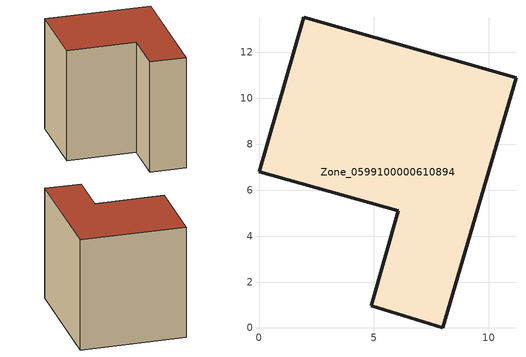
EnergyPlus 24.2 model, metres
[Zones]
Zone_0599100000610894
 floor ground (C_G): 6.06,5.11 0,6.8 1.94,13.54 11.19,10.9 8.01,0 4.88,0.96 z0
 wall outside (C_F): 11.19,10.9 1.94,13.54 0,6.8 6.06,5.11 4.88,0.96 8.01,0 11.19,10.9 z0:10.56
 roof outside (C_R): 8.01,0 11.19,10.9 1.94,13.54 0,6.8 6.06,5.11 4.88,0.96 z10.56
[BUILDING]
Pand.0599100000610894: North Axis=0; Terrain=City; Loads Convergence Tolerance Value=0.04; Temperature Convergence Tolerance Value=0.4; Solar Distribution=FullExterior; Maximum Number of Warmup Days=25; Minimum Number of Warmup Days=1
[Site:Location]
Rotterdam.The.Hague.AP_ZH_NLD Design_Conditions: Latitude=51.96; Longitude=4.45; Time Zone=1; Elevation=-4.5
[SITE:GROUNDTEMPERATURE:BUILDINGSURFACE]
18, 18, 18, 18, 18, 18, 18, 18, 18, 18, 18, 18
[MATERIAL] Thermal Absorptance=0.9; Solar Absorptance=0.7; Visible Absorptance=0.7
Name | Roughness | Thickness | Conductivity | Density | Specific Heat
G.TI.1946 | MediumSmooth | 0.15 | 1 | 540 | 1210
F.TI.1946 | Rough | 0.3 | 0.857143 | 1920 | 840
R.TI.1946 | MediumRough | 0.2 | 0.1 | 1500 | 1000
[CONSTRUCTION]
C_G: G.TI.1946
C_F: F.TI.1946
C_R: R.TI.1946
[ZONE]
Zone_0599100000610894: Type=1; Multiplier=1; Ceiling Height=Autocalculate; Volume=Autocalculate; Floor Area=autocalculate; Part of Total Floor Area=Yes
[ZONEINFILTRATION:DESIGNFLOWRATE]
Infil_Zone_0599100000610894: Zone or ZoneList or Space or SpaceList=Zone_0599100000610894; Schedule=AlwaysOn; Design Flow Rate Calculation Method=Flow/Area; Flow Rate per Floor Area=0.003; Constant Term Coefficient=1; Temperature Term Coefficient=0; Velocity Term Coefficient=0; Velocity Squared Term Coefficient=0
[HVACTEMPLATE:ZONE:IDEALLOADSAIRSYSTEM]
Zone_0599100000610894: Maximum Heating Supply Air Temperature=50; Minimum Cooling Supply Air Temperature=13; Maximum Heating Supply Air Humidity Ratio=0.0156; Minimum Cooling Supply Air Humidity Ratio=0.0077; Heating Limit=NoLimit; Cooling Limit=NoLimit; Dehumidification Control Type=ConstantSensibleHeatRatio; Cooling Sensible Heat Ratio=0.7; Dehumidification Setpoint=60; Humidification Control Type=None; Humidification Setpoint=30; Outdoor Air Method=None; Outdoor Air Flow Rate per Person=0.00944; Outdoor Air Flow Rate per Zone Floor Area=0; Outdoor Air Flow Rate per Zone=0; Demand Controlled Ventilation Type=None; Outdoor Air Economizer Type=NoEconomizer; Heat Recovery Type=None; Sensible Heat Recovery Effectiveness=0.7; Latent Heat Recovery Effectiveness=0.65
[ZONECONTROL:THERMOSTAT]
ThermostatControl_Zone_0599100000610894: Zone or ZoneList=Zone_0599100000610894; Control Type Schedule=DualSetpointControlType; Control 1=Thermostat_Zone_0599100000610894; Temperature Difference Between Cutout And Setpoint=0
[THERMOSTATSETPOINT:DUALSETPOINT]
Thermostat_Zone_0599100000610894: Heating Setpoint Temperature Schedule=HeatingSetpoint_Zone_0599100000610894; Cooling Setpoint Temperature Schedule=CoolingSetpoint_Zone_0599100000610894
[SCHEDULE:COMPACT]
HeatingSetpoint_Zone_0599100000610894: Through: 12/31, For: AllDays, Until: 24:00, 21
CoolingSetpoint_Zone_0599100000610894: Through: 12/31, For: AllDays, Until: 24:00, 24
DualSetpointControlType: Through: 12/31, For: AllDays, Until: 24:00, 4
AlwaysOn: Through: 12/31, For: AllDays, Until: 24:00, 1
